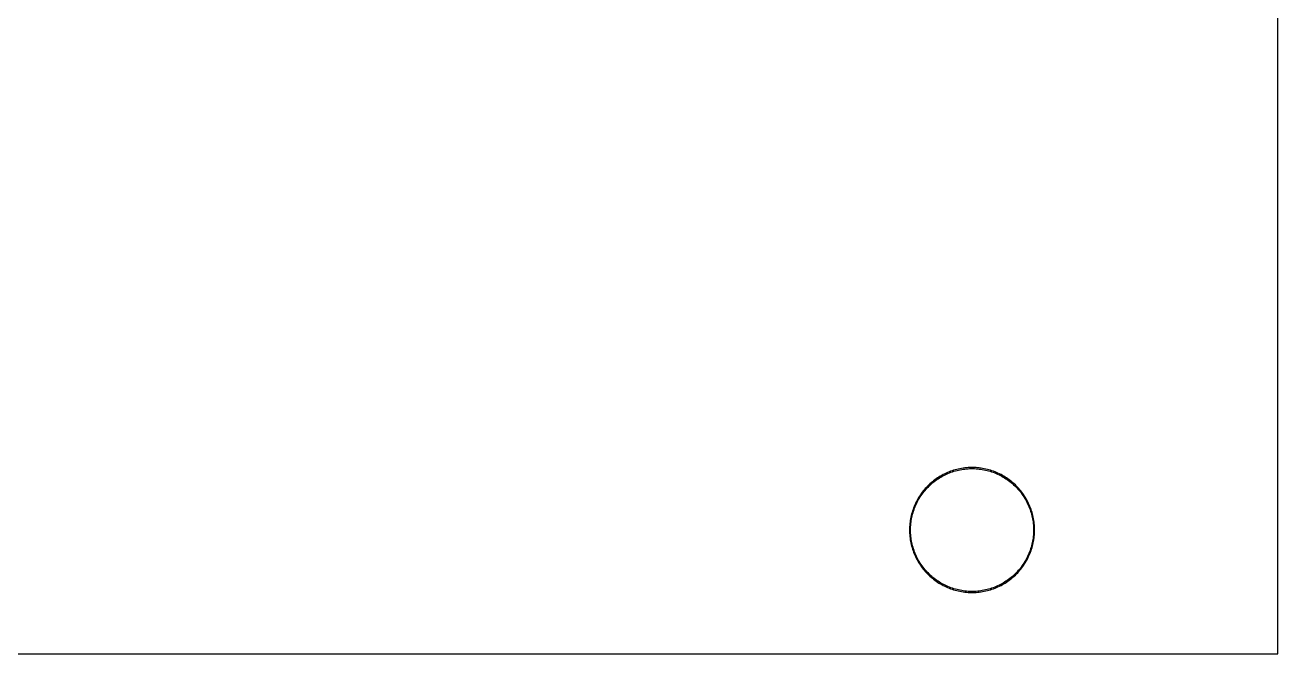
# Model space of a CAD drawing. Extents: x 9 to 70, y 0 to 129.
# Drawn here: x 39.26 to 69.57, y 0.32 to 15.54 of the extents above; entities that cross this region are included whole.
import ezdxf

# ---------------------------------------------------------------- set-up
doc = ezdxf.new("R2010")
doc.units = 0

msp = doc.modelspace()

# ---------------------------------------------------------------- linework, layer by layer
at = {"color": 5, "true_color": 0x0000ff}
msp.add_polyline3d([(69.56653, 0.3175, 0), (69.56653, 128.81762, 0), (8.94638, 128.81762, 0), (8.94638, 0.3175, 0), (69.56653, 0.3175, 0)], close=True, dxfattribs=at)
at = {"color": 34, "true_color": 0x008000}
for points in [[(8.94639, 0.3175, 0), (69.56654, 0.3175, 0), (69.56654, 128.81762, 0), (8.94639, 128.81762, 0), (8.94639, 0.3175, 0)], [(62.14694, 4.83031, 0), (62.10807, 4.8293, 0), (62.06921, 4.82726, 0), (62.03035, 4.82422, 0), (61.99174, 4.82015, 0), (61.95288, 4.81507, 0), (61.94896, 4.81445, 0), (61.9106, 4.80836, 0), (61.87225, 4.80124, 0), (61.83415, 4.79337, 0), (61.7963, 4.78423, 0), (61.75871, 4.77432, 0), (61.72137, 4.7634, 0), (61.68429, 4.75146, 0), (61.64746, 4.73851, 0), (61.61114, 4.72454, 0), (61.57507, 4.7098, 0), (61.53951, 4.69406, 0), (61.5042, 4.67755, 0), (61.4694, 4.66002, 0), (61.46586, 4.65822, 0), (61.43157, 4.63967, 0), (61.39779, 4.62037, 0), (61.36452, 4.60005, 0), (61.33175, 4.57922, 0), (61.29949, 4.55712, 0), (61.26774, 4.53451, 0), (61.23676, 4.5109, 0), (61.20653, 4.48651, 0), (61.17656, 4.46136, 0), (61.1476, 4.43571, 0), (61.11915, 4.40904, 0), (61.09147, 4.38161, 0), (61.08866, 4.3788, 0), (61.06173, 4.3506, 0), (61.03532, 4.3219, 0), (61.00992, 4.29244, 0), (60.98503, 4.26247, 0), (60.96115, 4.23173, 0), (60.93804, 4.20049, 0), (60.91568, 4.16849, 0), (60.89435, 4.13598, 0), (60.87352, 4.10296, 0), (60.85396, 4.06942, 0), (60.83491, 4.03538, 0), (60.81688, 4.00085, 0), (60.81507, 3.99731, 0), (60.79806, 3.96226, 0), (60.7818, 3.9267, 0), (60.76656, 3.89088, 0), (60.75234, 3.85481, 0), (60.73887, 3.81824, 0), (60.72643, 3.78115, 0), (60.715, 3.74407, 0), (60.70458, 3.70648, 0), (60.69519, 3.66889, 0), (60.68655, 3.63079, 0), (60.67893, 3.59243, 0), (60.67258, 3.55408, 0), (60.67196, 3.55015, 0), (60.66637, 3.5118, 0), (60.6618, 3.47294, 0), (60.65824, 3.43433, 0), (60.6557, 3.39547, 0), (60.65418, 3.35635, 0), (60.65367, 3.31749, 0), (60.65418, 3.27863, 0), (60.6557, 3.23951, 0), (60.65824, 3.20065, 0), (60.6618, 3.16204, 0), (60.66637, 3.12318, 0), (60.67196, 3.08483, 0), (60.67258, 3.0809, 0), (60.67893, 3.04255, 0), (60.68655, 3.00419, 0), (60.69519, 2.96609, 0), (60.70458, 2.9285, 0), (60.715, 2.89091, 0), (60.72643, 2.85382, 0), (60.73887, 2.81674, 0), (60.75234, 2.78016, 0), (60.76656, 2.7441, 0), (60.7818, 2.70828, 0), (60.79806, 2.67272, 0), (60.81507, 2.63767, 0), (60.81688, 2.63413, 0), (60.83491, 2.59959, 0), (60.85396, 2.56555, 0), (60.87352, 2.53202, 0), (60.89435, 2.499, 0), (60.91568, 2.46648, 0), (60.93804, 2.43448, 0), (60.96115, 2.40323, 0), (60.98503, 2.37251, 0), (61.00992, 2.34254, 0), (61.03532, 2.31307, 0), (61.06173, 2.28437, 0), (61.08866, 2.25618, 0), (61.09147, 2.25337, 0), (61.11915, 2.22594, 0), (61.1476, 2.19926, 0), (61.17656, 2.17361, 0), (61.20653, 2.14847, 0), (61.23676, 2.12408, 0), (61.26774, 2.10046, 0), (61.29949, 2.07785, 0), (61.33175, 2.05575, 0), (61.36452, 2.03493, 0), (61.39779, 2.0146, 0), (61.43157, 1.9953, 0), (61.46586, 1.97676, 0), (61.4694, 1.97496, 0), (61.5042, 1.95743, 0), (61.53951, 1.94092, 0), (61.57507, 1.92517, 0), (61.61114, 1.91044, 0), (61.64746, 1.89647, 0), (61.68429, 1.88352, 0), (61.72137, 1.87158, 0), (61.75871, 1.86066, 0), (61.7963, 1.85075, 0), (61.83415, 1.84161, 0), (61.87225, 1.83373, 0), (61.9106, 1.82662, 0), (61.94896, 1.82053, 0), (61.95288, 1.81991, 0), (61.99174, 1.81483, 0), (62.03035, 1.81076, 0), (62.06921, 1.80771, 0), (62.10807, 1.80568, 0), (62.14694, 1.80467, 0), (62.18605, 1.80467, 0), (62.22492, 1.80568, 0), (62.26378, 1.80771, 0), (62.30264, 1.81076, 0), (62.34125, 1.81483, 0), (62.38011, 1.81991, 0), (62.38403, 1.82053, 0), (62.42239, 1.82662, 0), (62.46074, 1.83373, 0), (62.49884, 1.84161, 0), (62.53669, 1.85075, 0), (62.57428, 1.86066, 0), (62.61162, 1.87158, 0), (62.6487, 1.88352, 0), (62.68553, 1.89647, 0), (62.72185, 1.91044, 0), (62.75792, 1.92517, 0), (62.79348, 1.94092, 0), (62.82879, 1.95743, 0), (62.86359, 1.97496, 0), (62.86713, 1.97676, 0), (62.90142, 1.9953, 0), (62.9352, 2.0146, 0), (62.96847, 2.03493, 0), (63.00124, 2.05575, 0), (63.0335, 2.07785, 0), (63.06525, 2.10046, 0), (63.09623, 2.12408, 0), (63.12646, 2.14847, 0), (63.15643, 2.17361, 0), (63.18539, 2.19926, 0), (63.21384, 2.22594, 0), (63.24152, 2.25337, 0), (63.24433, 2.25618, 0), (63.27126, 2.28437, 0), (63.29767, 2.31307, 0), (63.32307, 2.34254, 0), (63.34796, 2.37251, 0), (63.37184, 2.40323, 0), (63.39495, 2.43448, 0), (63.41731, 2.46648, 0), (63.43864, 2.499, 0), (63.45947, 2.53202, 0), (63.47903, 2.56555, 0), (63.49808, 2.59959, 0), (63.51611, 2.63413, 0), (63.51792, 2.63767, 0), (63.53493, 2.67272, 0), (63.55119, 2.70828, 0), (63.56643, 2.7441, 0), (63.58065, 2.78016, 0), (63.59412, 2.81674, 0), (63.60656, 2.85382, 0), (63.61799, 2.89091, 0), (63.62841, 2.9285, 0), (63.6378, 2.96609, 0), (63.64644, 3.00419, 0), (63.65406, 3.04255, 0), (63.66041, 3.0809, 0), (63.66103, 3.08483, 0), (63.66662, 3.12318, 0), (63.67119, 3.16204, 0), (63.67475, 3.20065, 0), (63.67729, 3.23951, 0), (63.67881, 3.27863, 0), (63.67932, 3.31749, 0), (63.67881, 3.35635, 0), (63.67729, 3.39547, 0), (63.67475, 3.43433, 0), (63.67119, 3.47294, 0), (63.66662, 3.5118, 0), (63.66103, 3.55015, 0), (63.66041, 3.55408, 0), (63.65406, 3.59243, 0), (63.64644, 3.63079, 0), (63.6378, 3.66889, 0), (63.62841, 3.70648, 0), (63.61799, 3.74407, 0), (63.60656, 3.78115, 0), (63.59412, 3.81824, 0), (63.58065, 3.85481, 0), (63.56643, 3.89088, 0), (63.55119, 3.9267, 0), (63.53493, 3.96226, 0), (63.51792, 3.99731, 0), (63.51611, 4.00085, 0), (63.49808, 4.03538, 0), (63.47903, 4.06942, 0), (63.45947, 4.10296, 0), (63.43864, 4.13598, 0), (63.41731, 4.16849, 0), (63.39495, 4.20049, 0), (63.37184, 4.23173, 0), (63.34796, 4.26247, 0), (63.32307, 4.29244, 0), (63.29767, 4.3219, 0), (63.27126, 4.3506, 0), (63.24433, 4.3788, 0), (63.24152, 4.38161, 0), (63.21384, 4.40904, 0), (63.18539, 4.43571, 0), (63.15643, 4.46136, 0), (63.12646, 4.48651, 0), (63.09623, 4.5109, 0), (63.06525, 4.53451, 0), (63.0335, 4.55712, 0), (63.00124, 4.57922, 0), (62.96847, 4.60005, 0), (62.9352, 4.62037, 0), (62.90142, 4.63967, 0), (62.86713, 4.65822, 0), (62.86359, 4.66002, 0), (62.82879, 4.67755, 0), (62.79348, 4.69406, 0), (62.75792, 4.7098, 0), (62.72185, 4.72454, 0), (62.68553, 4.73851, 0), (62.6487, 4.75146, 0), (62.61162, 4.7634, 0), (62.57428, 4.77432, 0), (62.53669, 4.78423, 0), (62.49884, 4.79337, 0), (62.46074, 4.80124, 0), (62.42239, 4.80836, 0), (62.38403, 4.81445, 0), (62.38011, 4.81507, 0), (62.34125, 4.82015, 0), (62.30264, 4.82422, 0), (62.26378, 4.82726, 0), (62.22492, 4.8293, 0), (62.18605, 4.83031, 0), (62.14694, 4.83031, 0)], [(62.26378, 1.83311, 0), (62.22492, 1.83108, 0), (62.18605, 1.83007, 0), (62.14694, 1.83007, 0), (62.10807, 1.83108, 0), (62.06921, 1.83311, 0), (62.03035, 1.83616, 0), (61.99174, 1.84022, 0), (61.95288, 1.84531, 0), (61.95286, 1.84531, 0), (61.91845, 1.85078, 0), (61.8801, 1.85789, 0), (61.842, 1.86577, 0), (61.80415, 1.87491, 0), (61.76656, 1.88482, 0), (61.72922, 1.89574, 0), (61.69214, 1.90768, 0), (61.65531, 1.92063, 0), (61.61899, 1.9346, 0), (61.58292, 1.94933, 0), (61.54736, 1.96508, 0), (61.51205, 1.98159, 0), (61.48007, 1.9977, 0), (61.4465, 2.01585, 0), (61.41272, 2.03516, 0), (61.37945, 2.05548, 0), (61.34668, 2.07631, 0), (61.31442, 2.09839, 0), (61.28267, 2.12101, 0), (61.25169, 2.14462, 0), (61.22146, 2.16902, 0), (61.19149, 2.19416, 0), (61.16253, 2.21982, 0), (61.13408, 2.24649, 0), (61.10876, 2.27159, 0), (61.08228, 2.2993, 0), (61.05587, 2.32799, 0), (61.03047, 2.35747, 0), (61.00558, 2.38743, 0), (60.9817, 2.41817, 0), (60.95859, 2.44942, 0), (60.93623, 2.48142, 0), (60.9149, 2.51393, 0), (60.89407, 2.54694, 0), (60.87451, 2.58048, 0), (60.85546, 2.61452, 0), (60.83859, 2.64684, 0), (60.82221, 2.68057, 0), (60.80596, 2.71613, 0), (60.79072, 2.75195, 0), (60.77649, 2.78801, 0), (60.76303, 2.82459, 0), (60.75059, 2.86167, 0), (60.73916, 2.89876, 0), (60.72874, 2.93635, 0), (60.71934, 2.97394, 0), (60.71071, 3.01204, 0), (60.70309, 3.0504, 0), (60.69715, 3.0863, 0), (60.69177, 3.12318, 0), (60.6872, 3.16204, 0), (60.68364, 3.20065, 0), (60.6811, 3.23951, 0), (60.67958, 3.27863, 0), (60.67907, 3.31749, 0), (60.67958, 3.35635, 0), (60.6811, 3.39547, 0), (60.68364, 3.43433, 0), (60.6872, 3.47294, 0), (60.69177, 3.5118, 0), (60.69715, 3.54868, 0), (60.70309, 3.58458, 0), (60.71071, 3.62294, 0), (60.71934, 3.66104, 0), (60.72874, 3.69863, 0), (60.73916, 3.73622, 0), (60.75059, 3.7733, 0), (60.76303, 3.81039, 0), (60.77649, 3.84696, 0), (60.79072, 3.88303, 0), (60.80596, 3.91885, 0), (60.82221, 3.95441, 0), (60.83859, 3.98814, 0), (60.85546, 4.02046, 0), (60.87451, 4.0545, 0), (60.89407, 4.08803, 0), (60.9149, 4.12105, 0), (60.93623, 4.15355, 0), (60.95859, 4.18556, 0), (60.9817, 4.2168, 0), (61.00558, 4.24754, 0), (61.03047, 4.27751, 0), (61.05587, 4.30697, 0), (61.08228, 4.33568, 0), (61.10876, 4.36339, 0), (61.13408, 4.38849, 0), (61.16253, 4.41516, 0), (61.19149, 4.44082, 0), (61.22146, 4.46596, 0), (61.25169, 4.49035, 0), (61.28267, 4.51396, 0), (61.31442, 4.53657, 0), (61.34668, 4.55867, 0), (61.37945, 4.5795, 0), (61.41272, 4.59982, 0), (61.4465, 4.61911, 0), (61.48008, 4.63728, 0), (61.51205, 4.65339, 0), (61.54736, 4.6699, 0), (61.58292, 4.68565, 0), (61.61899, 4.70038, 0), (61.65531, 4.71434, 0), (61.69214, 4.72729, 0), (61.72922, 4.73923, 0), (61.76656, 4.75016, 0), (61.80415, 4.76007, 0), (61.842, 4.76921, 0), (61.8801, 4.77709, 0), (61.91845, 4.7842, 0), (61.95302, 4.78969, 0), (61.99174, 4.79474, 0), (62.03035, 4.79882, 0), (62.06921, 4.80187, 0), (62.10807, 4.80389, 0), (62.14694, 4.8049, 0), (62.18605, 4.8049, 0), (62.22492, 4.80389, 0), (62.26378, 4.80187, 0), (62.30264, 4.79882, 0), (62.34125, 4.79474, 0), (62.37997, 4.78969, 0), (62.41454, 4.7842, 0), (62.45289, 4.77709, 0), (62.49099, 4.76921, 0), (62.52884, 4.76007, 0), (62.56643, 4.75016, 0), (62.60377, 4.73923, 0), (62.64085, 4.72729, 0), (62.67768, 4.71434, 0), (62.714, 4.70038, 0), (62.75007, 4.68565, 0), (62.78563, 4.6699, 0), (62.82094, 4.65339, 0), (62.85291, 4.63728, 0), (62.88649, 4.61911, 0), (62.92027, 4.59982, 0), (62.95354, 4.5795, 0), (62.98631, 4.55867, 0), (63.01857, 4.53657, 0), (63.05032, 4.51396, 0), (63.0813, 4.49035, 0), (63.11153, 4.46596, 0), (63.1415, 4.44082, 0), (63.17046, 4.41516, 0), (63.19891, 4.38849, 0), (63.22423, 4.36339, 0), (63.25071, 4.33568, 0), (63.27712, 4.30697, 0), (63.30252, 4.27751, 0), (63.32741, 4.24754, 0), (63.35129, 4.2168, 0), (63.3744, 4.18556, 0), (63.39676, 4.15355, 0), (63.41809, 4.12105, 0), (63.43892, 4.08803, 0), (63.45848, 4.0545, 0), (63.47753, 4.02046, 0), (63.4944, 3.98814, 0), (63.51078, 3.95441, 0), (63.52703, 3.91885, 0), (63.54227, 3.88303, 0), (63.5565, 3.84696, 0), (63.56996, 3.81039, 0), (63.5824, 3.7733, 0), (63.59383, 3.73622, 0), (63.60425, 3.69863, 0), (63.61365, 3.66104, 0), (63.62228, 3.62294, 0), (63.6299, 3.58458, 0), (63.63584, 3.54868, 0), (63.64122, 3.5118, 0), (63.64579, 3.47294, 0), (63.64935, 3.43433, 0), (63.65189, 3.39547, 0), (63.65341, 3.35635, 0), (63.65392, 3.31749, 0), (63.65341, 3.27863, 0), (63.65189, 3.23951, 0), (63.64935, 3.20065, 0), (63.64579, 3.16204, 0), (63.64122, 3.12318, 0), (63.63584, 3.0863, 0), (63.6299, 3.0504, 0), (63.62228, 3.01204, 0), (63.61365, 2.97394, 0), (63.60425, 2.93635, 0), (63.59383, 2.89876, 0), (63.5824, 2.86167, 0), (63.56996, 2.82459, 0), (63.5565, 2.78801, 0), (63.54227, 2.75195, 0), (63.52703, 2.71613, 0), (63.51078, 2.68057, 0), (63.4944, 2.64684, 0), (63.47753, 2.61452, 0), (63.45848, 2.58048, 0), (63.43892, 2.54694, 0), (63.41809, 2.51393, 0), (63.39676, 2.48142, 0), (63.3744, 2.44942, 0), (63.35129, 2.41817, 0), (63.32741, 2.38743, 0), (63.30252, 2.35747, 0), (63.27712, 2.32799, 0), (63.25071, 2.2993, 0), (63.22423, 2.27159, 0), (63.19891, 2.24649, 0), (63.17046, 2.21982, 0), (63.1415, 2.19416, 0), (63.11153, 2.16902, 0), (63.0813, 2.14462, 0), (63.05032, 2.12101, 0), (63.01857, 2.09839, 0), (62.98631, 2.07631, 0), (62.95354, 2.05548, 0), (62.92027, 2.03516, 0), (62.88649, 2.01585, 0), (62.85292, 1.9977, 0), (62.82094, 1.98159, 0), (62.78563, 1.96508, 0), (62.75007, 1.94933, 0), (62.714, 1.9346, 0), (62.67768, 1.92063, 0), (62.64085, 1.90768, 0), (62.60377, 1.89574, 0), (62.56643, 1.88482, 0), (62.52884, 1.87491, 0), (62.49099, 1.86577, 0), (62.45289, 1.85789, 0), (62.41454, 1.85078, 0), (62.38013, 1.84531, 0), (62.38011, 1.84531, 0), (62.34125, 1.84022, 0), (62.30264, 1.83616, 0), (62.26378, 1.83311, 0)]]:
    msp.add_polyline3d(points, close=True, dxfattribs=at)

doc.saveas('drawing.dxf')
